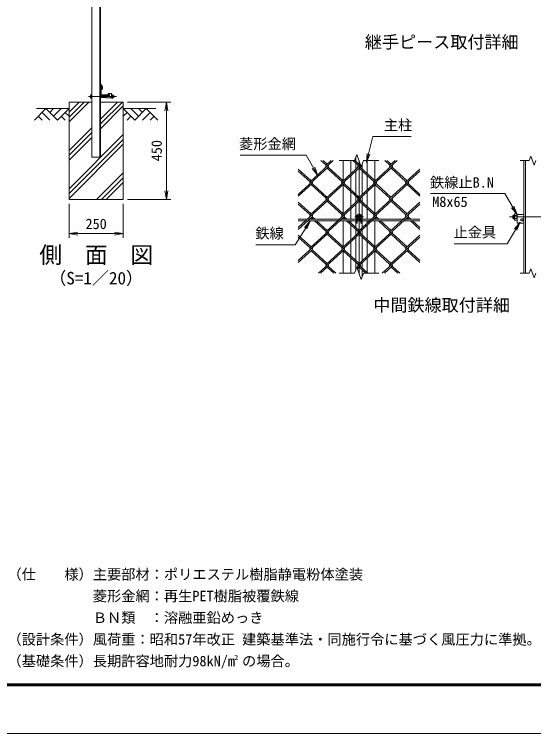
# Model space of a CAD drawing. Units: millimetres, scale not verified. Extents: x -4200 to 4200, y -2970 to 2970.
# Drawn here: x -300 to 2094, y -2970 to 348 of the extents above; entities that cross this region are included whole.
import ezdxf
from ezdxf.enums import TextEntityAlignment as Align

# ---------------------------------------------------------------- set-up
doc = ezdxf.new("R2010")
doc.units = ezdxf.units.MM
doc.header["$LTSCALE"] = 20
doc.linetypes.add('USER1', pattern=[50.8, 31.75, -6.35, 6.35, -6.35])
for name, color, linetype, lineweight in [('0-0_D-STR1', 1, 'Continuous', 18), ('0-1_D-BMK', 2, 'USER1', 13), ('0-2_D-STR-DIM', 7, 'Continuous', 9), ('0-3_D-STR3', 3, 'Continuous', 13), ('0-4_D-BGD', 7, 'Continuous', 9), ('0-5_D-STR4', 7, 'Continuous', 9), ('0-6_0', 7, 'Continuous', 9), ('0-8_D-STR2', 7, 'Continuous', 9), ('0-9_D-DCR-HCH', 7, 'Continuous', 9), ('0-A_D-STR-TXT', 7, 'Continuous', 9), ('0-B_D-TTL', 7, 'Continuous', 9)]:
    doc.layers.add(name, color=color, linetype=linetype, lineweight=lineweight)
doc.layers.add('0-7_D-TTL-TXT', color=7, linetype='Continuous')
doc.styles.add('ＭＳ ゴシック', font='')
doc.styles.get('ＭＳ ゴシック').set_extended_font_data('MS Gothic')

# ---------------------------------------------------------------- blocks, each defined once
blk = doc.blocks.new('_Open')
at = {"layer": '0-6_0'}
blk.add_line((-20, 3.33), (0, 0), dxfattribs=at)
blk.add_lwpolyline([(-20, -3.33), (0, 0), (-20, 0)], dxfattribs=at)

msp = doc.modelspace()

# ---------------------------------------------------------------- linework, layer by layer
at = {"layer": '0-0_D-STR1'}
for p, q in [((56.53, -311.02), (56.53, 1958.98)), ((93.03, -311.02), (93.03, 1958.98)), ((96.53, -311.02), (96.53, 1958.98)), ((106.53, 14.71), (96.53, 27.21)), ((97.53, 13.98), (96.53, 13.98)), ((96.53, -21.02), (96.53, 13.98)), ((99.53, -18.52), (99.53, 11.98)), ((103.53, 3.71), (103.53, 13.59)), ((103.53, 3.71), (106.53, 3.71)), ((106.53, 3.71), (106.53, 14.71)), ((136.53, -26.02), (101.53, -26.02)), ((134.53, -23.02), (104.03, -23.02)), ((136.53, -25.02), (136.53, -26.02)), ((96.53, -311.02), (56.53, -311.02)), ((1215.93, -419.03), (1215.93, -326.38)), ((1250.93, -386.96), (1250.93, -326.38)), ((1273.93, -311.21), (1273.93, -329.72)), ((1326.93, -386.96), (1326.93, -326.38)), ((1361.93, -419.03), (1361.93, -326.38)), ((2048.25, -846.38), (2048.25, -326.38)), ((2056.25, -846.38), (2056.25, -326.38)), ((1273.93, -338.4), (1273.93, -365.89)), ((1303.93, -341.55), (1303.93, -365.89)), ((1250.93, -461.12), (1250.93, -395.64)), ((1273.93, -374.57), (1273.93, -482.2)), ((1303.93, -374.57), (1303.93, -482.2)), ((1326.93, -461.12), (1326.93, -395.64)), ((1215.93, -571.51), (1215.93, -437.73)), ((1361.93, -571.51), (1361.93, -437.73)), ((1250.93, -539.44), (1250.93, -469.8)), ((1273.93, -490.88), (1273.93, -518.37)), ((1303.93, -490.88), (1303.93, -518.37)), ((1326.93, -539.44), (1326.93, -469.8)), ((1273.93, -527.05), (1273.93, -596.38)), ((1303.93, -527.05), (1303.93, -596.38)), ((1250.93, -596.38), (1250.93, -548.12)), ((1326.93, -596.38), (1326.93, -548.12)), ((1215.93, -596.38), (1215.93, -590.21)), ((1361.93, -596.38), (1361.93, -590.21)), ((1215.93, -723.99), (1215.93, -604.38)), ((1250.93, -613.6), (1250.93, -604.38)), ((1250.93, -691.92), (1250.93, -622.28)), ((1273.93, -604.38), (1273.93, -634.67)), ((1303.93, -604.38), (1303.93, -634.67)), ((1326.93, -613.6), (1326.93, -604.38)), ((1326.93, -691.92), (1326.93, -622.28)), ((1361.93, -723.99), (1361.93, -604.38)), ((1273.93, -643.35), (1273.93, -670.84)), ((1303.93, -643.35), (1303.93, -670.84)), ((1273.93, -679.53), (1273.93, -787.15)), ((1303.93, -679.53), (1303.93, -787.15)), ((1250.93, -766.08), (1250.93, -700.6)), ((1326.93, -766.08), (1326.93, -700.6)), ((1215.93, -846.38), (1215.93, -742.69)), ((1361.93, -846.38), (1361.93, -742.69)), ((1250.93, -846.38), (1250.93, -774.76)), ((1273.93, -795.83), (1273.93, -831.21)), ((1303.93, -795.83), (1303.93, -823.32)), ((1326.93, -844.4), (1326.93, -774.76)), ((1303.93, -832), (1303.93, -861.55))]:
    msp.add_line(p, q, dxfattribs=at)
msp.add_lwpolyline([(103.53, 13.59), (96.53, 22.64), (96.53, 27.21)], dxfattribs=at)
for centre, radius, start, end in [((97.53, 11.98), 2, 0, 90), ((101.53, -21.02), 5, 180, 270), ((104.03, -18.52), 4.5, 180, 270), ((134.53, -25.02), 2, 0, 90)]:
    msp.add_arc(centre, radius, start, end, dxfattribs=at)
at = {"layer": '0-1_D-BMK'}
for p, q in [((170.76, -30.52), (41.53, -30.52)), ((1288.93, -326.38), (1288.93, -846.38)), ((1308.93, -586.38), (1268.93, -586.38)), ((1982.25, -586.38), (2158.25, -586.38))]:
    msp.add_line(p, q, dxfattribs=at)
at = {"layer": '0-2_D-STR-DIM'}
for p, q in [((221.53, -56.02), (420.54, -56.02)), ((400.54, -466.02), (400.54, -96.02)), ((1268.41, -326.38), (1196.93, -326.38)), ((1380.93, -326.38), (1309.46, -326.38)), ((2031.75, -326.38), (2072.85, -326.38)), ((-48.47, -526.02), (-48.47, -683.34)), ((201.53, -526.02), (201.53, -683.34)), ((221.53, -506.02), (420.54, -506.02)), ((-8.47, -663.34), (161.53, -663.34)), ((1268.41, -846.38), (1196.93, -846.38)), ((1380.93, -846.38), (1309.46, -846.38)), ((2031.75, -846.38), (2072.85, -846.38))]:
    msp.add_line(p, q, dxfattribs=at)
for points in [[(1268.41, -326.38), (1278.67, -298.19), (1299.2, -354.57), (1309.46, -326.38)], [(2103.64, -326.38), (2095.94, -347.52), (2080.55, -305.23), (2072.85, -326.38)], [(1268.41, -846.38), (1278.67, -818.19), (1299.2, -874.57), (1309.46, -846.38)], [(2103.64, -846.38), (2095.94, -867.52), (2080.55, -825.23), (2072.85, -846.38)]]:
    msp.add_lwpolyline(points, dxfattribs=at)
at = {"layer": '0-3_D-STR3'}
for p, q in [((51.23, -24.22), (51.92, -23.01)), ((51.23, -36.82), (51.23, -24.22)), ((56.53, -23.01), (51.92, -23.01)), ((56.53, -26.77), (51.92, -26.77)), ((56.53, -38.03), (56.53, -23.01)), ((96.53, -26.52), (121.78, -26.52)), ((96.53, -27.27), (121.78, -27.27)), ((136.53, -26.02), (121.78, -26.02)), ((121.78, -36.52), (121.78, -26.02)), ((146.78, -16.52), (131.78, -16.52)), ((131.78, -21.52), (131.78, -16.52)), ((136.53, -21.52), (131.78, -21.52)), ((146.78, -36.52), (146.78, -16.52)), ((146.78, -36.75), (146.78, -24.41)), ((146.78, -36.75), (146.78, -24.41)), ((147.78, -22.42), (152.28, -22.42)), ((152.28, -26.47), (147.78, -26.47)), ((153.28, -36.75), (153.28, -24.41)), ((153.28, -36.75), (153.28, -24.41)), ((51.23, -36.82), (51.92, -38.03)), ((56.53, -34.27), (51.92, -34.27)), ((56.53, -38.03), (51.92, -38.03)), ((96.53, -33.77), (121.78, -33.77)), ((96.53, -34.52), (121.78, -34.52)), ((146.78, -36.52), (121.78, -36.52)), ((152.28, -34.57), (147.78, -34.57)), ((147.78, -38.62), (152.28, -38.62)), ((1050.82, -596.38), (1008.93, -596.38)), ((1198.27, -596.38), (1060.29, -596.38)), ((1276.43, -596.38), (1207.75, -596.38)), ((1288.93, -571.37), (1275.93, -578.87)), ((1275.93, -578.87), (1275.93, -593.88)), ((1275.93, -593.88), (1288.93, -601.39)), ((1276.43, -594.17), (1276.43, -614.38)), ((1280.43, -596.48), (1280.43, -614.38)), ((1301.93, -578.87), (1288.93, -571.37)), ((1288.93, -601.39), (1301.93, -593.88)), ((1297.43, -596.48), (1297.43, -614.38)), ((1301.43, -594.17), (1301.43, -614.38)), ((1345.73, -596.38), (1301.43, -596.38)), ((1301.93, -593.88), (1301.93, -578.87)), ((1493.18, -596.38), (1355.2, -596.38)), ((1568.93, -596.38), (1502.66, -596.38)), ((2000.65, -578.38), (1998.25, -580.78)), ((1998.25, -580.78), (1998.25, -591.98)), ((2000.65, -594.38), (1998.25, -591.98)), ((2000.65, -578.38), (2000.65, -594.38)), ((2005.25, -578.38), (2000.65, -578.38)), ((2005.25, -594.38), (2000.65, -594.38)), ((2006.7, -571.37), (2005.25, -573.88)), ((2005.25, -598.88), (2005.25, -573.88)), ((2018.25, -571.37), (2006.7, -571.37)), ((2018.25, -578.87), (2006.7, -578.87)), ((2018.25, -593.88), (2006.7, -593.88)), ((2018.25, -601.39), (2018.25, -571.37)), ((2018.25, -574.38), (2048.25, -574.38)), ((2018.25, -574.38), (2018.25, -614.38)), ((2038.75, -595.38), (2048.25, -595.38)), ((1042.09, -604.38), (1008.93, -604.38)), ((1189.54, -604.38), (1051.56, -604.38)), ((1276.43, -604.38), (1199.02, -604.38)), ((1276.43, -614.38), (1280.43, -614.38)), ((1297.43, -604.38), (1280.43, -604.38)), ((1297.43, -614.38), (1301.43, -614.38)), ((1337, -604.38), (1301.43, -604.38)), ((1484.45, -604.38), (1346.47, -604.38)), ((1568.93, -604.38), (1493.93, -604.38)), ((2006.7, -601.39), (2005.25, -598.88)), ((2018.25, -601.39), (2006.7, -601.39)), ((2018.25, -614.38), (2048.25, -614.38)), ((2038.75, -604.38), (2048.25, -604.38)), ((2048.25, -604.38), (2048.25, -614.38))]:
    msp.add_line(p, q, dxfattribs=at)
for centre, radius in [((1288.93, -586.38), 12.5), ((1288.93, -586.38), 8), ((1288.93, -586.38), 5.6), ((2044.25, -600.38), 4)]:
    msp.add_circle(centre, radius, dxfattribs=at)
for centre, radius, start, end in [((63.76, -30.52), 12.42, 162.4121, 197.5879), ((54.67, -24.89), 3.32, 145.61585, 214.38415), ((136.53, -23.77), 2.25, 270, 90), ((149.33, -24.45), 2.55, 127.42505, 232.57495), ((155.48, -30.52), 8.7, 152.26063, 207.73937), ((150.73, -24.45), 2.55, 307.42505, 52.57495), ((144.58, -30.52), 8.7, 332.26063, 27.73937), ((153.65, -23.58), 0.5, 196.57981, 262.83194), ((152.78, -30.52), 6.5, 277.16806, 82.83194), ((54.67, -36.15), 3.32, 145.61585, 214.38415), ((149.32, -36.6), 2.54, 127.21089, 232.78911), ((150.74, -36.6), 2.54, 307.21089, 52.78911), ((153.65, -37.47), 0.5, 97.16806, 170.16084), ((2030.37, -586.38), 24.84, 162.4121, 197.5879), ((2012.18, -575.12), 6.64, 145.61586, 214.38414), ((2012.18, -597.64), 6.64, 145.61584, 214.38415), ((2038.75, -599.88), 4.5, 90, 270)]:
    msp.add_arc(centre, radius, start, end, dxfattribs=at)
at = {"layer": '0-4_D-BGD'}
for p, q in [((-198.47, -86.02), (-48.47, -86.02)), ((351.53, -86.02), (201.53, -86.02))]:
    msp.add_line(p, q, dxfattribs=at)
at = {"layer": '0-5_D-STR4'}
for p, q in [((-48.47, -56.02), (-48.47, -506.02)), ((56.53, -56.02), (-48.47, -56.02)), ((201.53, -56.02), (96.53, -56.02)), ((201.53, -56.02), (201.53, -506.02)), ((201.53, -506.02), (-48.47, -506.02))]:
    msp.add_line(p, q, dxfattribs=at)
at = {"layer": '0-8_D-STR2'}
for p, q in [((1169.6, -326.38), (1063.01, -424.04)), ((1136.74, -347.8), (1113.36, -326.38)), ((1141.48, -343.46), (1122.84, -326.38)), ((1160.36, -326.38), (1136.86, -347.91)), ((1284.2, -347.8), (1260.82, -326.38)), ((1288.93, -343.46), (1268.88, -325.09)), ((1464.51, -326.38), (1357.93, -424.04)), ((1431.65, -347.8), (1408.27, -326.38)), ((1436.39, -343.46), (1417.75, -326.38)), ((1455.03, -326.38), (1431.65, -347.8)), ((1146.22, -356.48), (1008.93, -482.28)), ((1293.67, -356.48), (1136.74, -500.28)), ((1210.47, -424.04), (1141.48, -360.82)), ((1215.21, -419.7), (1146.22, -356.48)), ((1295.97, -345.7), (1210.47, -424.04)), ((1293.6, -339.19), (1284.2, -347.8)), ((1441.13, -356.48), (1284.2, -500.28)), ((1357.93, -424.04), (1288.93, -360.82)), ((1362.66, -419.7), (1293.67, -356.48)), ((1505.38, -424.04), (1436.39, -360.82)), ((1510.12, -419.7), (1441.13, -356.48)), ((1067.75, -419.7), (1008.93, -365.8)), ((1063.01, -424.04), (1008.93, -374.49)), ((1568.93, -374.49), (1431.65, -500.28)), ((1568.93, -365.8), (1505.38, -424.04)), ((1072.49, -432.72), (1008.93, -490.96)), ((1219.94, -432.72), (1063.01, -576.52)), ((1136.74, -500.28), (1067.75, -437.06)), ((1141.48, -495.94), (1072.49, -432.72)), ((1367.4, -432.72), (1210.47, -576.52)), ((1284.2, -500.28), (1215.21, -437.06)), ((1288.93, -495.94), (1219.94, -432.72)), ((1514.85, -432.72), (1357.93, -576.52)), ((1431.65, -500.28), (1363.08, -437.44)), ((1436.39, -495.94), (1367.4, -432.72)), ((1568.93, -490.96), (1510.12, -437.06)), ((1568.93, -482.28), (1514.85, -432.72)), ((1146.22, -508.96), (1008.93, -634.76)), ((1067.75, -572.18), (1008.93, -518.28)), ((1063.01, -576.52), (1008.93, -526.96)), ((1293.67, -508.96), (1136.74, -652.76)), ((1210.47, -576.52), (1141.48, -513.3)), ((1215.21, -572.18), (1146.22, -508.96)), ((1441.13, -508.96), (1284.2, -652.76)), ((1357.93, -576.52), (1288.93, -513.3)), ((1362.66, -572.18), (1293.67, -508.96)), ((1568.93, -526.96), (1431.65, -652.76)), ((1505.38, -576.52), (1436.39, -513.3)), ((1510.12, -572.18), (1441.13, -508.96)), ((1568.93, -518.28), (1505.38, -576.52)), ((1072.49, -585.2), (1008.93, -643.44)), ((1219.94, -585.2), (1063.01, -729)), ((1075.21, -596.38), (1067.75, -589.54)), ((1084.68, -596.38), (1072.49, -585.2)), ((1367.4, -585.2), (1210.47, -729)), ((1222.67, -596.38), (1215.21, -589.54)), ((1232.14, -596.38), (1219.94, -585.2)), ((1514.85, -585.2), (1357.93, -729)), ((1370.12, -596.38), (1362.66, -589.54)), ((1379.6, -596.38), (1367.4, -585.2)), ((1517.58, -596.38), (1510.12, -589.54)), ((1527.05, -596.38), (1514.85, -585.2)), ((1136.74, -652.76), (1083.94, -604.38)), ((1141.48, -648.42), (1093.42, -604.38)), ((1284.2, -652.76), (1231.4, -604.38)), ((1288.93, -648.42), (1240.87, -604.38)), ((1431.65, -652.76), (1378.85, -604.38)), ((1436.39, -648.42), (1388.33, -604.38)), ((1568.93, -643.44), (1526.31, -604.38)), ((1568.93, -634.76), (1535.78, -604.38)), ((1146.22, -661.44), (1008.93, -787.24)), ((1293.67, -661.44), (1136.74, -805.24)), ((1215.21, -724.66), (1146.22, -661.44)), ((1441.13, -661.44), (1284.2, -805.24)), ((1362.66, -724.66), (1293.67, -661.44)), ((1510.12, -724.66), (1441.13, -661.44)), ((1067.75, -724.66), (1008.93, -670.76)), ((1063.01, -729), (1008.93, -679.44)), ((1210.47, -729), (1141.48, -665.78)), ((1357.93, -729), (1288.93, -665.78)), ((1568.93, -679.44), (1431.65, -805.24)), ((1505.38, -729), (1436.39, -665.78)), ((1568.93, -670.76), (1505.38, -729)), ((1072.49, -737.68), (1008.93, -795.92)), ((1136.74, -805.24), (1067.75, -742.02)), ((1141.48, -800.9), (1072.49, -737.68)), ((1219.94, -737.68), (1101.32, -846.38)), ((1284.2, -805.24), (1215.21, -742.02)), ((1288.93, -800.9), (1219.94, -737.68)), ((1367.4, -737.68), (1278.89, -818.78)), ((1431.65, -805.24), (1362.66, -742.02)), ((1436.39, -800.9), (1367.4, -737.68)), ((1514.85, -737.68), (1396.23, -846.38)), ((1568.93, -795.92), (1510.12, -742.02)), ((1568.93, -787.24), (1514.85, -737.68)), ((1146.22, -813.92), (1110.79, -846.38)), ((1172.16, -846.38), (1141.48, -818.26)), ((1181.64, -846.38), (1146.22, -813.92)), ((1293.67, -813.92), (1281.26, -825.29)), ((1319.62, -846.38), (1288.93, -818.26)), ((1329.09, -846.38), (1293.67, -813.92)), ((1441.13, -813.92), (1405.71, -846.38)), ((1467.07, -846.38), (1436.39, -818.26)), ((1476.55, -846.38), (1441.13, -813.92))]:
    msp.add_line(p, q, dxfattribs=at)
for centre, start, end in [((1141.59, -352.26), 137.5, 222.5), ((1141.59, -352.26), 317.5, 42.5), ((1289.04, -352.26), 137.5, 222.5), ((1289.04, -352.26), 317.5, 42.5), ((1436.5, -352.26), 137.5, 222.5), ((1436.5, -352.26), 317.5, 42.5), ((1067.75, -428.38), 137.5, 222.5), ((1067.75, -428.38), 317.5, 42.5), ((1215.21, -428.38), 137.5, 222.5), ((1215.21, -428.38), 317.5, 42.5), ((1362.66, -428.38), 137.5, 222.5), ((1362.66, -428.38), 317.5, 42.5), ((1510.22, -428.5), 137.5, 222.5), ((1510.22, -428.5), 317.5, 42.5), ((1141.47, -504.63), 137.5, 222.5), ((1141.47, -504.63), 317.5, 42.5), ((1288.92, -504.63), 137.5, 222.5), ((1288.92, -504.63), 317.5, 42.5), ((1436.38, -504.63), 137.5, 222.5), ((1436.38, -504.63), 317.5, 42.5), ((1067.75, -580.86), 137.5, 222.5), ((1067.75, -580.86), 317.5, 42.5), ((1215.21, -580.86), 137.5, 222.5), ((1215.21, -580.86), 317.5, 42.5), ((1362.66, -580.86), 137.5, 222.5), ((1362.66, -580.86), 317.5, 42.5), ((1510.22, -580.98), 137.5, 222.5), ((1510.22, -580.98), 317.5, 42.5), ((1141.47, -657.11), 137.5, 222.5), ((1141.47, -657.11), 317.5, 42.5), ((1289.05, -657.21), 137.5, 222.5), ((1289.05, -657.21), 317.5, 42.5), ((1436.51, -657.21), 137.5, 222.5), ((1436.51, -657.21), 317.5, 42.5), ((1067.87, -733.45), 137.5, 222.5), ((1067.87, -733.45), 317.5, 42.5), ((1215.33, -733.45), 137.5, 222.5), ((1215.33, -733.45), 317.5, 42.5), ((1362.78, -733.45), 137.5, 222.5), ((1362.78, -733.45), 317.5, 42.5), ((1510.34, -733.57), 137.5, 222.5), ((1510.34, -733.57), 317.5, 42.5), ((1141.47, -809.59), 137.5, 222.5), ((1141.47, -809.59), 317.5, 42.5), ((1289.05, -809.69), 137.5, 222.5), ((1289.05, -809.69), 317.5, 42.5), ((1436.51, -809.69), 137.5, 222.5), ((1436.51, -809.69), 317.5, 42.5)]:
    msp.add_arc(centre, 6.42, start, end, dxfattribs=at)
at = {"layer": '0-9_D-DCR-HCH'}
for p, q in [((-48.47, -147.29), (42.8, -56.02)), ((-48.47, -125.2), (20.7, -56.02)), ((-48.47, -103.1), (-1.39, -56.02)), ((96.53, -156.97), (197.48, -56.02)), ((96.53, -134.88), (175.38, -56.02)), ((-154.9, -86.02), (-208.11, -139.23)), ((-154.9, -86.02), (-101.68, -139.23)), ((-137.16, -103.76), (-119.42, -86.02)), ((-119.42, -121.5), (-83.95, -86.02)), ((-101.68, -139.23), (-48.47, -86.02)), ((96.53, -179.07), (201.53, -74.07)), ((254.74, -139.23), (201.53, -86.02)), ((272.48, -121.5), (237, -86.02)), ((307.95, -86.02), (254.74, -139.23)), ((290.31, -103.85), (272.48, -86.02)), ((307.95, -86.02), (361.16, -139.23)), ((-190.37, -121.5), (-172.55, -139.23)), ((-172.63, -103.76), (-137, -139.23)), ((-83.95, -121.5), (-66.13, -139.23)), ((-66.21, -103.76), (-48.47, -121.41)), ((219.27, -103.76), (201.53, -121.41)), ((237, -121.5), (219.18, -139.23)), ((325.69, -103.76), (290.05, -139.23)), ((343.43, -121.5), (325.61, -139.23)), ((-48.47, -279.88), (56.53, -174.88)), ((-48.47, -301.97), (56.53, -196.97)), ((-48.47, -456.65), (201.53, -206.65)), ((-48.47, -324.07), (56.53, -219.07)), ((-48.47, -478.75), (201.53, -228.75)), ((-48.47, -500.85), (201.53, -250.85)), ((78.94, -506.02), (201.53, -383.43)), ((101.03, -506.02), (201.53, -405.53)), ((123.13, -506.02), (201.53, -427.62))]:
    msp.add_line(p, q, dxfattribs=at)
at = {"layer": '0-A_D-STR-TXT'}
for points in [[(1529.65, -214.5), (1352.33, -214.5), (1323.53, -332.54)], [(740.39, -301.77), (1045.88, -301.77), (1097.57, -392.71)], [(1618.4, -478.45), (1961.2, -478.45), (2016.82, -573.35)], [(813.12, -714.35), (993.99, -714.35), (1062.89, -606.06)], [(1728.1, -709.69), (1971.92, -709.69), (2030.8, -611.49)]]:
    msp.add_lwpolyline(points, dxfattribs=at)
at = {"layer": '0-B_D-TTL', "color": 2, "lineweight": 18}
msp.add_lwpolyline([(-4200, 2970), (4200, 2970), (4200, -2970), (-4200, -2970)], close=True, dxfattribs=at)
at = {"layer": '0-B_D-TTL'}
for points in [[(-3930, 2750), (3930, 2750), (3930, -2750), (-3930, -2750)], [(-3927.5, 2747.5), (3927.5, 2747.5), (3927.5, -2747.5), (-3927.5, -2747.5)], [(-3925, 2745), (3925, 2745), (3925, -2745), (-3925, -2745)], [(-3922.5, 2742.5), (3922.5, 2742.5), (3922.5, -2742.5), (-3922.5, -2742.5)], [(-3920, 2740), (3920, 2740), (3920, -2740), (-3920, -2740)]]:
    msp.add_lwpolyline(points, close=True, dxfattribs=at)

# ---------------------------------------------------------------- block references
at = {"layer": '0-2_D-STR-DIM', "xscale": 2, "yscale": 2}
for p, rotation in [((400.54, -56.02), 90), ((400.54, -506.02), 270), ((-48.47, -663.34), 180)]:
    msp.add_blockref('_Open', p, dxfattribs=dict(at, rotation=rotation))
msp.add_blockref('_Open', (201.53, -663.34), dxfattribs=at)
at = {"layer": '0-A_D-STR-TXT', "xscale": 2, "yscale": 2}
for p, rotation in [((1323.05, -334.48), 256.28935), ((1098.56, -394.45), 299.61327), ((2017.83, -575.07), 300.37182), ((1063.96, -604.38), 57.53248), ((2031.82, -609.78), 59.05204)]:
    msp.add_blockref('_Open', p, dxfattribs=dict(at, rotation=rotation))

# ---------------------------------------------------------------- texts
at = {"layer": '0-2_D-STR-DIM', "style": 'ＭＳ ゴシック'}
msp.add_text('450', height=48.09, rotation=90, dxfattribs=at).set_placement((393.79, -329.52), align=Align.BOTTOM_LEFT)
msp.add_text('250', height=48.09, dxfattribs=at).set_placement((27.53, -656.59), align=Align.BOTTOM_LEFT)
at = {"layer": '0-7_D-TTL-TXT', "style": 'ＭＳ ゴシック'}
for s, height, p in [('継手ピース取付詳細', 57.77, (1315.73, 174.49)), ('側\u3000面\u3000図', 76.98, (-185.23, -822.96)), ('（S=1／20）', 57.77, (-139.75, -914.94)), ('中間鉄線取付詳細', 57.77, (1354.71, -1039.29)), ('（仕\u3000\u3000様）主要部材：ポリエステル樹脂静電粉体塗装', 48.09, (-332.45, -2273.6)), ('\u3000\u3000\u3000\u3000\u3000\u3000菱形金網：再生PET樹脂被覆鉄線', 48.09, (-332.45, -2373.6)), ('\u3000\u3000\u3000\u3000\u3000\u3000ＢＮ類\u3000：溶融亜鉛めっき', 48.09, (-332.45, -2473.6)), ('（設計条件）風荷重：昭和57年改正 建築基準法・同施行令に基づく風圧力に準拠。', 48.09, (-332.45, -2573.6)), ('（基礎条件）長期許容地耐力98kN/m の場合。', 48.09, (-332.45, -2673.6)), ('2', 24.05, (713.02, -2637.79))]:
    msp.add_text(s, height=height, dxfattribs=at).set_placement(p, align=Align.BOTTOM_LEFT)
at = {"layer": '0-A_D-STR-TXT', "style": 'ＭＳ ゴシック'}
for s, p in [('主柱', (1403.25, -200.77)), ('菱形金網', (735.57, -287.53)), ('鉄線止B.N', (1616.11, -465.61)), ('M8x65', (1626.3, -554.65)), ('鉄線', (810.83, -699.99)), ('止金具', (1724.8, -695.45))]:
    msp.add_text(s, height=48.09, dxfattribs=at).set_placement(p, align=Align.BOTTOM_LEFT)

doc.saveas('drawing.dxf')
